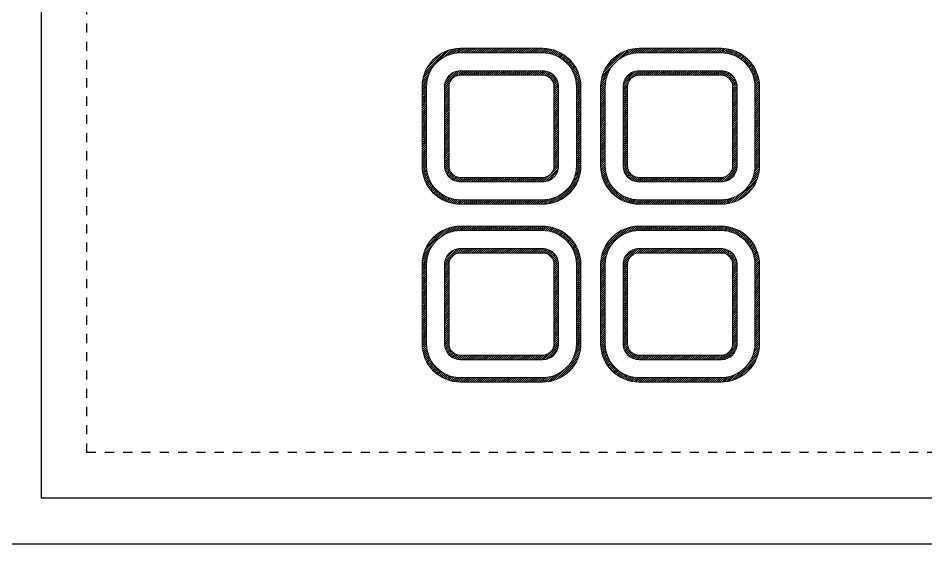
# Model space of a CAD drawing. Header units: inches. Extents: x 780 to 990, y -100 to 199.
# Drawn here: x 828.27 to 848.14, y 99.88 to 111.4 of the extents above; entities that cross this region are included whole.
import ezdxf

# ---------------------------------------------------------------- set-up
doc = ezdxf.new("R2010")
doc.units = ezdxf.units.IN
doc.header["$MEASUREMENT"] = 0
doc.linetypes.add('DOT', pattern=[0.2, 0.1, -0.1])
doc.layers.add('05___PRT_ALL_DTM_CSYS', color=7, linetype='Continuous')
pattern_1 = [(45, (-3189.673028, 1451.045143), (-0.0224506403, 0.0224506403), [])]

msp = doc.modelspace()

# ---------------------------------------------------------------- hatches: boundary and pattern name
at = {"layer": '05___PRT_ALL_DTM_CSYS'}
h = msp.add_hatch(dxfattribs=at)
h.set_pattern_fill('ANSI31', color=256, scale=0.01)
h.set_pattern_definition(pattern_1)
h.paths.add_polyline_path([(840.589, 108.161), (840.589, 109.897, 0.414214), (839.748, 110.738), (837.952, 110.738, 0.414214), (837.111, 109.897), (837.111, 108.161, 0.414214), (837.952, 107.32), (839.748, 107.32, 0.414214)])
h.paths.add_polyline_path([(840.489, 108.161), (840.489, 109.897, 0.414214), (839.748, 110.638), (837.952, 110.638, 0.414214), (837.211, 109.897), (837.211, 108.161, 0.414214), (837.952, 107.42), (839.748, 107.42, 0.414214)], flags=16)
h.paths.add_polyline_path([(839.748, 110.247, -0.414214), (840.099, 109.897), (840.099, 108.161, -0.414214), (839.748, 107.81), (837.952, 107.81, -0.414214), (837.602, 108.161), (837.602, 109.897, -0.414214), (837.952, 110.247)], flags=0)
h.paths.add_polyline_path([(839.748, 110.147, -0.414214), (839.999, 109.897), (839.999, 108.161, -0.414214), (839.748, 107.91), (837.952, 107.91, -0.414214), (837.702, 108.161), (837.702, 109.897, -0.414214), (837.952, 110.147)], flags=0)
h.paths.add_polyline_path([(844.498, 108.161), (844.498, 109.897, 0.414214), (843.657, 110.738), (841.861, 110.738, 0.414214), (841.02, 109.897), (841.02, 108.161, 0.414214), (841.861, 107.32), (843.657, 107.32, 0.414214)])
h.paths.add_polyline_path([(841.861, 110.638), (843.657, 110.638, -0.414214), (844.398, 109.897), (844.398, 108.161, -0.414214), (843.657, 107.42), (841.861, 107.42, -0.414214), (841.12, 108.161), (841.12, 109.897, -0.414214)], flags=16)
h.paths.add_polyline_path([(841.861, 110.247), (843.657, 110.247, -0.414214), (844.008, 109.897), (844.008, 108.161, -0.414214), (843.657, 107.81), (841.861, 107.81, -0.414214), (841.511, 108.161), (841.511, 109.897, -0.414214)], flags=0)
h.paths.add_polyline_path([(841.861, 110.147), (843.657, 110.147, -0.414214), (843.908, 109.897), (843.908, 108.161, -0.414214), (843.657, 107.91), (841.861, 107.91, -0.414214), (841.611, 108.161), (841.611, 109.897, -0.414214)], flags=0)
h.paths.add_polyline_path([(840.589, 104.266), (840.589, 106.002, 0.414214), (839.748, 106.843), (837.952, 106.843, 0.414214), (837.111, 106.002), (837.111, 104.266, 0.414214), (837.952, 103.425), (839.748, 103.425, 0.414214)])
h.paths.add_polyline_path([(840.489, 104.266), (840.489, 106.002, 0.414214), (839.748, 106.743), (837.952, 106.743, 0.414214), (837.211, 106.002), (837.211, 104.266, 0.414214), (837.952, 103.525), (839.748, 103.525, 0.414214)], flags=16)
h.paths.add_polyline_path([(840.099, 106.002), (840.099, 104.266, -0.414214), (839.748, 103.916), (837.952, 103.916, -0.414214), (837.602, 104.266), (837.602, 106.002, -0.414214), (837.952, 106.353), (839.748, 106.353, -0.414214)], flags=0)
h.paths.add_polyline_path([(839.999, 106.002), (839.999, 104.266, -0.414214), (839.748, 104.016), (837.952, 104.016, -0.414214), (837.702, 104.266), (837.702, 106.002, -0.414214), (837.952, 106.253), (839.748, 106.253, -0.414214)], flags=0)
h.paths.add_polyline_path([(841.861, 106.843), (843.657, 106.843, -0.414214), (844.498, 106.002), (844.498, 104.266, -0.414214), (843.657, 103.425), (841.861, 103.425, -0.414214), (841.02, 104.266), (841.02, 106.002, -0.414214)])
h.paths.add_polyline_path([(841.861, 106.743), (843.657, 106.743, -0.414214), (844.398, 106.002), (844.398, 104.266, -0.414214), (843.657, 103.525), (841.861, 103.525, -0.414214), (841.12, 104.266), (841.12, 106.002, -0.414214)], flags=16)
h.paths.add_polyline_path([(841.861, 106.353), (843.657, 106.353, -0.414214), (844.008, 106.002), (844.008, 104.266, -0.414214), (843.657, 103.916), (841.861, 103.916, -0.414214), (841.511, 104.266), (841.511, 106.002, -0.414214)], flags=0)
h.paths.add_polyline_path([(841.861, 106.253), (843.657, 106.253, -0.414214), (843.908, 106.002), (843.908, 104.266, -0.414214), (843.657, 104.016), (841.861, 104.016, -0.414214), (841.611, 104.266), (841.611, 106.002, -0.414214)], flags=0)
h = msp.add_hatch(dxfattribs=at)
h.set_pattern_fill('ANSI31', color=256, scale=0.01)
h.set_pattern_definition(pattern_1)
h.paths.add_polyline_path([(840.099, 108.161), (840.099, 109.897, 0.414214), (839.748, 110.247), (837.952, 110.247, 0.414214), (837.602, 109.897), (837.602, 108.161, 0.414214), (837.952, 107.81), (839.748, 107.81, 0.414214)])
h.paths.add_polyline_path([(839.999, 108.161), (839.999, 109.897, 0.414214), (839.748, 110.147), (837.952, 110.147, 0.414214), (837.702, 109.897), (837.702, 108.161, 0.414214), (837.952, 107.91), (839.748, 107.91, 0.414214)], flags=16)
h.paths.add_polyline_path([(843.657, 107.81, 0.414214), (844.008, 108.161), (844.008, 109.897, 0.414214), (843.657, 110.247), (841.861, 110.247, 0.414214), (841.511, 109.897), (841.511, 108.161, 0.414214), (841.861, 107.81)])
h.paths.add_polyline_path([(843.657, 107.91, 0.414214), (843.908, 108.161), (843.908, 109.897, 0.414214), (843.657, 110.147), (841.861, 110.147, 0.414214), (841.611, 109.897), (841.611, 108.161, 0.414214), (841.861, 107.91)], flags=16)
h.paths.add_polyline_path([(839.748, 103.916, 0.414214), (840.099, 104.266), (840.099, 106.002, 0.414214), (839.748, 106.353), (837.952, 106.353, 0.414214), (837.602, 106.002), (837.602, 104.266, 0.414214), (837.952, 103.916)])
h.paths.add_polyline_path([(839.748, 104.016, 0.414214), (839.999, 104.266), (839.999, 106.002, 0.414214), (839.748, 106.253), (837.952, 106.253, 0.414214), (837.702, 106.002), (837.702, 104.266, 0.414214), (837.952, 104.016)], flags=16)
h.paths.add_polyline_path([(844.008, 104.266), (844.008, 106.002, 0.414214), (843.657, 106.353), (841.861, 106.353, 0.414214), (841.511, 106.002), (841.511, 104.266, 0.414214), (841.861, 103.916), (843.657, 103.916, 0.414214)])
h.paths.add_polyline_path([(843.657, 104.016, 0.414214), (843.908, 104.266), (843.908, 106.002, 0.414214), (843.657, 106.253), (841.861, 106.253, 0.414214), (841.611, 106.002), (841.611, 104.266, 0.414214), (841.861, 104.016)], flags=16)

# ---------------------------------------------------------------- linework, layer by layer
at = {"color": 130, "linetype": 'Continuous'}
for p, q in [((828.77, 156.881), (828.77, 100.881)), ((897.77, 100.881), (828.77, 100.881)), ((825.77, 99.881), (900.77, 99.881))]:
    msp.add_line(p, q, dxfattribs=at)
at = {"color": 10, "linetype": 'DOT', "ltscale": 2}
msp.add_lwpolyline([(896.77, 155.881), (896.77, 101.881), (829.77, 101.881), (829.77, 155.881)], close=True, dxfattribs=at)
at = {"lineweight": 0}
for points in [[(839.748, 107.32), (837.952, 107.32, -0.414214), (837.111, 108.161), (837.111, 109.897, -0.414214), (837.952, 110.738), (839.748, 110.738, -0.414214), (840.589, 109.897), (840.589, 108.161, -0.414214)], [(839.748, 107.32), (837.952, 107.32, -0.414214), (837.111, 108.161), (837.111, 109.897, -0.414214), (837.952, 110.738), (839.748, 110.738, -0.414214), (840.589, 109.897), (840.589, 108.161, -0.414214)], [(843.657, 107.32), (841.861, 107.32, -0.414214), (841.02, 108.161), (841.02, 109.897, -0.414214), (841.861, 110.738), (843.657, 110.738, -0.414214), (844.498, 109.897), (844.498, 108.161, -0.414214)], [(843.657, 107.32), (841.861, 107.32, -0.414214), (841.02, 108.161), (841.02, 109.897, -0.414214), (841.861, 110.738), (843.657, 110.738, -0.414214), (844.498, 109.897), (844.498, 108.161, -0.414214)], [(839.748, 107.42), (837.952, 107.42, -0.414214), (837.211, 108.161), (837.211, 109.897, -0.414214), (837.952, 110.638), (839.748, 110.638, -0.414214), (840.489, 109.897), (840.489, 108.161, -0.414214)], [(843.657, 107.42), (841.861, 107.42, -0.414214), (841.12, 108.161), (841.12, 109.897, -0.414214), (841.861, 110.638), (843.657, 110.638, -0.414214), (844.398, 109.897), (844.398, 108.161, -0.414214)], [(839.748, 107.81), (837.952, 107.81, -0.414214), (837.602, 108.161), (837.602, 109.897, -0.414214), (837.952, 110.247), (839.748, 110.247, -0.414214), (840.099, 109.897), (840.099, 108.161, -0.414214)], [(839.748, 107.91), (837.952, 107.91, -0.414214), (837.702, 108.161), (837.702, 109.897, -0.414214), (837.952, 110.147), (839.748, 110.147, -0.414214), (839.999, 109.897), (839.999, 108.161, -0.414214)], [(843.657, 107.81), (841.861, 107.81, -0.414214), (841.511, 108.161), (841.511, 109.897, -0.414214), (841.861, 110.247), (843.657, 110.247, -0.414214), (844.008, 109.897), (844.008, 108.161, -0.414214)], [(843.657, 107.91), (841.861, 107.91, -0.414214), (841.611, 108.161), (841.611, 109.897, -0.414214), (841.861, 110.147), (843.657, 110.147, -0.414214), (843.908, 109.897), (843.908, 108.161, -0.414214)], [(839.748, 103.425), (837.952, 103.425, -0.414214), (837.111, 104.266), (837.111, 106.002, -0.414214), (837.952, 106.843), (839.748, 106.843, -0.414214), (840.589, 106.002), (840.589, 104.266, -0.414214)], [(839.748, 103.425), (837.952, 103.425, -0.414214), (837.111, 104.266), (837.111, 106.002, -0.414214), (837.952, 106.843), (839.748, 106.843, -0.414214), (840.589, 106.002), (840.589, 104.266, -0.414214)], [(839.748, 103.525), (837.952, 103.525, -0.414214), (837.211, 104.266), (837.211, 106.002, -0.414214), (837.952, 106.743), (839.748, 106.743, -0.414214), (840.489, 106.002), (840.489, 104.266, -0.414214)], [(843.657, 103.425), (841.861, 103.425, -0.414214), (841.02, 104.266), (841.02, 106.002, -0.414214), (841.861, 106.843), (843.657, 106.843, -0.414214), (844.498, 106.002), (844.498, 104.266, -0.414214)], [(843.657, 103.425), (841.861, 103.425, -0.414214), (841.02, 104.266), (841.02, 106.002, -0.414214), (841.861, 106.843), (843.657, 106.843, -0.414214), (844.498, 106.002), (844.498, 104.266, -0.414214)], [(843.657, 103.525), (841.861, 103.525, -0.414214), (841.12, 104.266), (841.12, 106.002, -0.414214), (841.861, 106.743), (843.657, 106.743, -0.414214), (844.398, 106.002), (844.398, 104.266, -0.414214)], [(839.748, 103.916), (837.952, 103.916, -0.414214), (837.602, 104.266), (837.602, 106.002, -0.414214), (837.952, 106.353), (839.748, 106.353, -0.414214), (840.099, 106.002), (840.099, 104.266, -0.414214)], [(843.657, 103.916), (841.861, 103.916, -0.414214), (841.511, 104.266), (841.511, 106.002, -0.414214), (841.861, 106.353), (843.657, 106.353, -0.414214), (844.008, 106.002), (844.008, 104.266, -0.414214)], [(839.748, 104.016), (837.952, 104.016, -0.414214), (837.702, 104.266), (837.702, 106.002, -0.414214), (837.952, 106.253), (839.748, 106.253, -0.414214), (839.999, 106.002), (839.999, 104.266, -0.414214)], [(843.657, 104.016), (841.861, 104.016, -0.414214), (841.611, 104.266), (841.611, 106.002, -0.414214), (841.861, 106.253), (843.657, 106.253, -0.414214), (843.908, 106.002), (843.908, 104.266, -0.414214)]]:
    msp.add_lwpolyline(points, format="xyb", close=True, dxfattribs=at)

doc.saveas('drawing.dxf')
